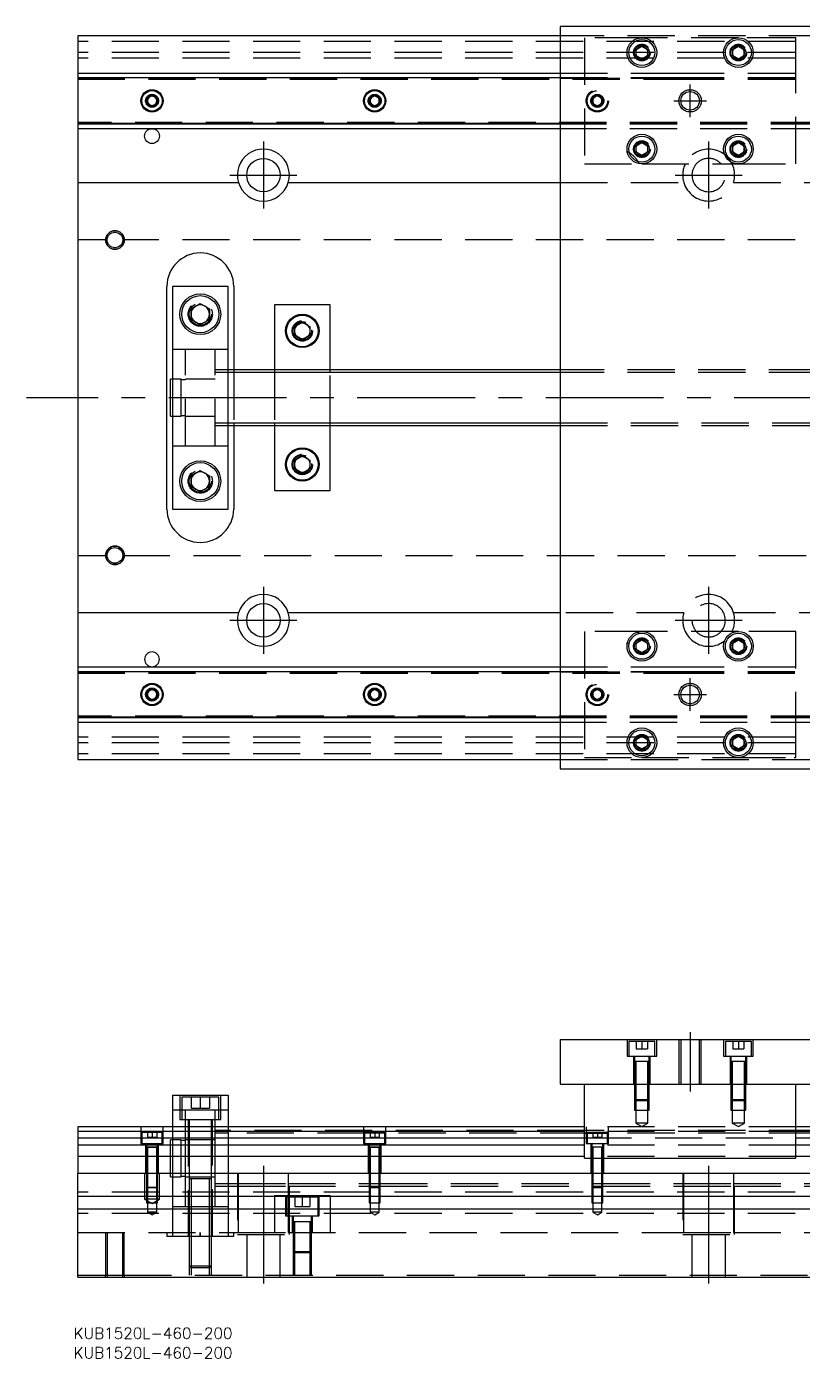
# Model space of a CAD drawing. Extents: x -14 to 711, y -259 to 102.
# Drawn here: x -13.8 to 195.2, y -258.9 to 100 of the extents above; entities that cross this region are included whole.
import ezdxf

# ---------------------------------------------------------------- set-up
doc = ezdxf.new("R2010")
doc.units = 0
doc.linetypes.add('CENTER', pattern=[50.8, 31.75, -6.35, 6.35, -6.35])
doc.linetypes.add('DASHED', pattern=[19.05, 12.7, -6.35])
doc.layers.get('0').update_dxf_attribs({"linetype": 'CONTINUOUS'})
doc.layers.add('CENTER', color=1, linetype='CENTER')
doc.styles.get("Standard").update_dxf_attribs({"font": 'txt.shx', "height": 3, "bigfont": 'bigfont.shx'})

# ---------------------------------------------------------------- blocks, each defined once
blk = doc.blocks.new('*U2')
at = {"color": 7, "linetype": 'CONTINUOUS'}
blk.add_text('KUB1520L-460-200', height=3, dxfattribs=at).set_placement((-1.13, -253.65))
blk = doc.blocks.new('*U3')
at = {"color": 7, "linetype": 'CONTINUOUS'}
blk.add_text('KUB1520L-460-200', height=3, dxfattribs=at).set_placement((-1.13, -258.91))

msp = doc.modelspace()

# ---------------------------------------------------------------- linework, layer by layer
at = {"color": 7, "linetype": 'CONTINUOUS'}
for p, q in [((130, 97.5), (0, 97.5)), ((0, 97.5), (0, 87.5)), ((330, 100), (130, 100)), ((130, 100), (130, -100)), ((150.5, 93.866026), (152, 94.73205)), ((150.5, 92.133974), (150.5, 93.866026)), ((152, 94.73205), (153.5, 93.866026)), ((153.5, 93.866026), (153.5, 92.133974)), ((176.5, 93.866026), (178, 94.73205)), ((176.5, 92.133974), (176.5, 93.866026)), ((178, 94.73205), (179.5, 93.866026)), ((179.5, 93.866026), (179.5, 92.133974)), ((152, 91.26795), (150.5, 92.133974)), ((153.5, 92.133974), (152, 91.26795)), ((178, 91.26795), (176.5, 92.133974)), ((179.5, 92.133974), (178, 91.26795)), ((0, 87.5), (130, 87.5)), ((0, 87.5), (0, 86.247728)), ((0, 86.247728), (0, 73.752272)), ((0, 86.247728), (130, 86.247728)), ((18.75, 80.721688), (20, 81.443376)), ((18.75, 79.278312), (18.75, 80.721688)), ((20, 78.556624), (18.75, 79.278312)), ((20, 81.443376), (21.25, 80.721688)), ((21.25, 79.278312), (20, 78.556624)), ((21.25, 80.721688), (21.25, 79.278312)), ((78.75, 80.721688), (80, 81.443376)), ((78.75, 79.278312), (78.75, 80.721688)), ((80, 78.556624), (78.75, 79.278312)), ((80, 81.443376), (81.25, 80.721688)), ((81.25, 79.278312), (80, 78.556624)), ((81.25, 80.721688), (81.25, 79.278312)), ((130, 73.752272), (0, 73.752272)), ((0, 73.752272), (0, 72.5)), ((130, 72.5), (0, 72.5)), ((0, 72.5), (0, 58)), ((150.5, 67.866026), (152, 68.73205)), ((152, 68.73205), (153.5, 67.866026)), ((176.5, 67.866026), (178, 68.73205)), ((178, 68.73205), (179.5, 67.866026)), ((150.5, 66.133974), (150.5, 67.866026)), ((152, 65.26795), (150.5, 66.133974)), ((153.5, 66.133974), (152, 65.26795)), ((153.5, 67.866026), (153.5, 66.133974)), ((176.5, 66.133974), (176.5, 67.866026)), ((178, 65.26795), (176.5, 66.133974)), ((179.5, 66.133974), (178, 65.26795)), ((179.5, 67.866026), (179.5, 66.133974)), ((0, 58), (43.291796, 58)), ((0, 58), (0, -58)), ((56.708204, 58), (130, 58)), ((24, -30), (24, 30)), ((25.5, 30), (25.5, -30)), ((40.5, 30), (25.5, 30)), ((40.5, -30), (40.5, 30)), ((42, 30), (42, 7.5)), ((30.5, 23.943376), (33, 25.386752)), ((33, 25.386752), (35.5, 23.943376)), ((30.5, 21.056624), (30.5, 23.943376)), ((35.5, 23.943376), (35.5, 21.056624)), ((68, 25), (53, 25)), ((53, 25), (53, 7.5)), ((68, 7.5), (68, 25)), ((33, 19.613248), (30.5, 21.056624)), ((35.5, 21.056624), (33, 19.613248)), ((58.5, 19.1547), (60.5, 20.309402)), ((58.5, 16.8453), (58.5, 19.1547)), ((60.5, 20.309402), (62.5, 19.1547)), ((62.5, 19.1547), (62.5, 16.8453)), ((60.5, 15.690598), (58.5, 16.8453)), ((62.5, 16.8453), (60.5, 15.690598)), ((130, 7.5), (40.5, 7.5)), ((25, -5), (25, 5)), ((25.5, 5), (25, 5)), ((25, -5), (25.5, -5)), ((40.5, -7.5), (130, -7.5)), ((42, -7.5), (42, -30)), ((53, -7.5), (53, -25)), ((68, -25), (68, -7.5)), ((58.5, -16.8453), (60.5, -15.690598)), ((58.5, -19.1547), (58.5, -16.8453)), ((60.5, -15.690598), (62.5, -16.8453)), ((62.5, -16.8453), (62.5, -19.1547)), ((30.5, -21.056624), (33, -19.613248)), ((30.5, -23.943376), (30.5, -21.056624)), ((33, -19.613248), (35.5, -21.056624)), ((35.5, -21.056624), (35.5, -23.943376)), ((60.5, -20.309402), (58.5, -19.1547)), ((62.5, -19.1547), (60.5, -20.309402)), ((33, -25.386752), (30.5, -23.943376)), ((35.5, -23.943376), (33, -25.386752)), ((53, -25), (68, -25)), ((25.5, -30), (40.5, -30)), ((0, -58), (0, -72.5)), ((43.291796, -58), (0, -58)), ((130, -58), (56.708204, -58)), ((150.5, -66.133974), (152, -65.26795)), ((150.5, -67.866026), (150.5, -66.133974)), ((152, -68.73205), (150.5, -67.866026)), ((152, -65.26795), (153.5, -66.133974)), ((153.5, -67.866026), (152, -68.73205)), ((153.5, -66.133974), (153.5, -67.866026)), ((176.5, -66.133974), (178, -65.26795)), ((176.5, -67.866026), (176.5, -66.133974)), ((178, -68.73205), (176.5, -67.866026)), ((178, -65.26795), (179.5, -66.133974)), ((179.5, -67.866026), (178, -68.73205)), ((179.5, -66.133974), (179.5, -67.866026)), ((0, -72.5), (130, -72.5)), ((0, -72.5), (0, -73.752272)), ((0, -73.752272), (130, -73.752272)), ((0, -73.752272), (0, -86.247728)), ((18.75, -79.278312), (20, -78.556624)), ((20, -78.556624), (21.25, -79.278312)), ((78.75, -79.278312), (80, -78.556624)), ((80, -78.556624), (81.25, -79.278312)), ((18.75, -80.721688), (18.75, -79.278312)), ((20, -81.443376), (18.75, -80.721688)), ((21.25, -80.721688), (20, -81.443376)), ((21.25, -79.278312), (21.25, -80.721688)), ((78.75, -80.721688), (78.75, -79.278312)), ((80, -81.443376), (78.75, -80.721688)), ((81.25, -80.721688), (80, -81.443376)), ((81.25, -79.278312), (81.25, -80.721688)), ((0, -86.247728), (0, -87.5)), ((130, -86.247728), (0, -86.247728)), ((130, -87.5), (0, -87.5)), ((0, -87.5), (0, -97.5)), ((150.5, -92.133974), (152, -91.26795)), ((150.5, -93.866026), (150.5, -92.133974)), ((152, -91.26795), (153.5, -92.133974)), ((153.5, -92.133974), (153.5, -93.866026)), ((176.5, -92.133974), (178, -91.26795)), ((176.5, -93.866026), (176.5, -92.133974)), ((178, -91.26795), (179.5, -92.133974)), ((179.5, -92.133974), (179.5, -93.866026)), ((152, -94.73205), (150.5, -93.866026)), ((153.5, -93.866026), (152, -94.73205)), ((178, -94.73205), (176.5, -93.866026)), ((179.5, -93.866026), (178, -94.73205)), ((0, -97.5), (130, -97.5)), ((130, -100), (330, -100)), ((130, -172.99), (130, -184.99)), ((130, -172.99), (330, -172.99)), ((130, -184.99), (330, -184.99)), ((136.5, -204.99), (136.5, -184.99)), ((193.5, -204.99), (193.5, -184.99)), ((25.5, -187.99), (25.5, -196.49)), ((25.5, -187.99), (40.5, -187.99)), ((40.5, -187.99), (40.5, -196.49)), ((0, -196.49), (0, -197.742272)), ((136.5, -196.49), (0, -196.49)), ((266.5, -196.49), (193.5, -196.49)), ((136.5, -197.742272), (0, -197.742272)), ((0, -197.742272), (0, -199.51668)), ((0, -199.51668), (136.5, -199.51668)), ((0, -199.51668), (0, -201.413076)), ((266.5, -197.742272), (193.5, -197.742272)), ((193.5, -199.51668), (266.5, -199.51668)), ((0, -201.413076), (0, -204.467372)), ((136.5, -201.413076), (0, -201.413076)), ((136.5, -204.467372), (0, -204.467372)), ((0, -204.467372), (0, -208.99)), ((21.500006, -201.99), (18.499994, -201.99)), ((19.998804, -201.99), (18.499994, -201.99)), ((21.500006, -201.99), (19.998804, -201.99)), ((266.5, -201.413076), (193.5, -201.413076)), ((266.5, -204.467372), (193.5, -204.467372)), ((136.5, -204.99), (193.5, -204.99)), ((0, -208.99), (460, -208.99)), ((0, -215.29), (0, -208.99)), ((78.5, -211.74), (78.75, -211.74)), ((81.25, -211.74), (81.5, -211.74)), ((138.5, -211.74), (138.75, -211.74)), ((141.25, -211.74), (141.5, -211.74)), ((460, -215.29), (0, -215.29)), ((0, -218.69), (0, -215.29)), ((460, -218.69), (0, -218.69)), ((0, -236.99), (0, -218.69)), ((63.000006, -222.09), (57.999994, -222.09)), ((0, -236.99), (460, -236.99))]:
    msp.add_line(p, q, dxfattribs=at)
at = {"color": 3, "linetype": 'DASHED'}
for p, q in [((218.000006, 97.5), (130, 97.5)), ((136.5, 97), (136.5, 63)), ((152, 97), (136.5, 97)), ((178, 97), (152, 97)), ((193.000006, 97), (178, 97)), ((193.5, 97), (193.000006, 97)), ((193.5, 92), (193.5, 97)), ((460, 96), (0, 96)), ((153.973226, 93.326156), (154, 93)), ((179.973226, 93.326156), (180, 93)), ((460, 93), (0, 93)), ((460, 91.5), (0, 91.5)), ((193.5, 63), (193.5, 92)), ((130, 87.5), (161.5, 87.5)), ((130, 86.247728), (161.5, 86.247728)), ((161.5, 87.5), (218.5, 87.5)), ((161.5, 86.247728), (218.5, 86.247728)), ((0, 86.1147), (130, 86.1147)), ((0, 86.1), (161.5, 86.1)), ((0, 85.8), (161.5, 85.8)), ((130, 86.1147), (161.5, 86.1147)), ((161.5, 86.1147), (218.5, 86.1147)), ((161.5, 86.1), (218.5, 86.1)), ((161.5, 86.1), (218.5, 86.1)), ((161.5, 85.8), (218.5, 85.8)), ((161.5, 85.8), (218.5, 85.8)), ((21.477374, 80.25955), (21.5, 80)), ((78.5, 80), (78.516134, 80.21941)), ((138.75, 80.721688), (140, 81.443376)), ((138.75, 79.278312), (138.75, 80.721688)), ((140, 78.556624), (138.75, 79.278312)), ((140, 81.443376), (141.25, 80.721688)), ((141.25, 79.278312), (140, 78.556624)), ((141.25, 80.721688), (141.25, 79.278312)), ((141.477374, 80.25955), (141.5, 80)), ((161.5, 74.2), (0, 74.2)), ((161.5, 73.9), (0, 73.9)), ((130, 73.8853), (0, 73.8853)), ((161.5, 73.8853), (130, 73.8853)), ((161.5, 73.752272), (130, 73.752272)), ((161.5, 72.5), (130, 72.5)), ((218.5, 74.2), (161.5, 74.2)), ((218.5, 73.9), (161.5, 73.9)), ((218.5, 73.8853), (161.5, 73.8853)), ((218.5, 73.752272), (161.5, 73.752272)), ((218.5, 72.5), (161.5, 72.5)), ((153.973226, 67.326156), (154, 67)), ((179.973226, 67.326156), (180, 67)), ((136.5, 63), (152, 63)), ((152, 63), (178, 63)), ((178, 63), (193.5, 63)), ((130, 58), (163.291796, 58)), ((176.708204, 58), (283.291796, 58)), ((7.9, 42.5), (0, 42.5)), ((460, 42.5), (12.1, 42.5)), ((30, 22.5), (30.020026, 22.846056)), ((62.983582, 18.286038), (63, 18)), ((29, 13), (25.5, 13)), ((29, -13), (29, 13)), ((37, 13), (29, 13)), ((37, -13), (37, 13)), ((40.5, 13), (37, 13)), ((40.5, 7.5), (37, 7.5)), ((42, 7.5), (42, 6.75)), ((53, 7.5), (53, 6.75)), ((68, 6.75), (68, 7.5)), ((218, 7.5), (130, 7.5)), ((27.85, 5), (25.5, 5)), ((27.85, -5), (27.85, 5)), ((29, 4.8), (27.85, 4.8)), ((37, 5), (29, 5)), ((40.5, 6.75), (37, 6.75)), ((42, 6.75), (42, -6.75)), ((53, 6.75), (53, -6.75)), ((68, -6.75), (68, 6.75)), ((218, 6.75), (130, 6.75)), ((25.5, -5), (27.85, -5)), ((27.85, -4.8), (29, -4.8)), ((29, -5), (37, -5)), ((37, -6.75), (40.5, -6.75)), ((42, -6.75), (42, -7.5)), ((53, -6.75), (53, -7.5)), ((68, -7.5), (68, -6.75)), ((130, -6.75), (218, -6.75)), ((37, -7.5), (40.5, -7.5)), ((130, -7.5), (218, -7.5)), ((25.5, -13), (29, -13)), ((29, -13), (37, -13)), ((37, -13), (40.5, -13)), ((62.983582, -17.713962), (63, -18)), ((30, -22.5), (30.020026, -22.153944)), ((0, -42.5), (7.9, -42.5)), ((12.1, -42.5), (460, -42.5)), ((163.291796, -58), (130, -58)), ((283.291796, -58), (176.708204, -58)), ((136.5, -63), (136.5, -97)), ((152, -63), (136.5, -63)), ((178, -63), (152, -63)), ((193.5, -63), (178, -63)), ((193.5, -92), (193.5, -63)), ((153.973226, -66.673844), (154, -67)), ((176, -67), (176.023172, -66.69644)), ((0, -73.8853), (130, -73.8853)), ((0, -73.9), (161.5, -73.9)), ((0, -74.2), (161.5, -74.2)), ((130, -72.5), (161.5, -72.5)), ((130, -73.752272), (161.5, -73.752272)), ((130, -73.8853), (161.5, -73.8853)), ((161.5, -72.5), (218.5, -72.5)), ((161.5, -73.752272), (218.5, -73.752272)), ((161.5, -73.8853), (218.5, -73.8853)), ((161.5, -73.9), (218.5, -73.9)), ((161.5, -74.2), (218.5, -74.2)), ((138.75, -79.278312), (140, -78.556624)), ((140, -78.556624), (141.25, -79.278312)), ((18.5, -80), (18.516134, -79.78059)), ((81.477374, -79.74045), (81.5, -80)), ((138.75, -80.721688), (138.75, -79.278312)), ((140, -81.443376), (138.75, -80.721688)), ((141.25, -80.721688), (140, -81.443376)), ((141.25, -79.278312), (141.25, -80.721688)), ((141.477374, -79.74045), (141.5, -80)), ((161.5, -85.8), (0, -85.8)), ((161.5, -86.1), (0, -86.1)), ((130, -86.1147), (0, -86.1147)), ((161.5, -86.1147), (130, -86.1147)), ((218.5, -85.8), (161.5, -85.8)), ((218.5, -85.8), (161.5, -85.8)), ((218.5, -86.1), (161.5, -86.1)), ((218.5, -86.1), (161.5, -86.1)), ((218.5, -86.1147), (161.5, -86.1147)), ((161.5, -86.247728), (130, -86.247728)), ((161.5, -87.5), (130, -87.5)), ((218.5, -86.247728), (161.5, -86.247728)), ((218.5, -87.5), (161.5, -87.5)), ((460, -91.5), (0, -91.5)), ((460, -93), (0, -93)), ((150, -93), (150.030168, -92.653934)), ((179.973226, -92.673844), (180, -93)), ((193.5, -97), (193.5, -92)), ((460, -96), (0, -96)), ((130, -97.5), (218.000006, -97.5)), ((136.5, -97), (152, -97)), ((152, -97), (178, -97)), ((178, -97), (193.000006, -97)), ((193.000006, -97), (193.5, -97)), ((148, -172.99), (148, -177.49)), ((155.5, -173.49), (148.5, -173.49)), ((148.5, -173.49), (148.5, -177.49)), ((150.5, -173.49), (150.5, -175.49)), ((150.5, -175.49), (152, -175.49)), ((152, -173.49), (152, -175.49)), ((152, -175.49), (153.5, -175.49)), ((153.5, -173.49), (153.5, -175.49)), ((155.5, -177.49), (155.5, -173.49)), ((156, -177.49), (156, -172.99)), ((162.000006, -172.99), (162.000006, -184.99)), ((162.5, -172.99), (162.5, -184.99)), ((167.5, -184.99), (167.5, -172.99)), ((167.999994, -184.99), (167.999994, -172.99)), ((174, -172.99), (174, -177.49)), ((181.5, -173.49), (174.5, -173.49)), ((174.5, -173.49), (174.5, -177.49)), ((176.5, -173.49), (176.5, -175.49)), ((176.5, -175.49), (178, -175.49)), ((178, -173.49), (178, -175.49)), ((178, -175.49), (179.5, -175.49)), ((179.5, -173.49), (179.5, -175.49)), ((181.5, -177.49), (181.5, -173.49)), ((182, -177.49), (182, -172.99)), ((148, -177.49), (156, -177.49)), ((149.75, -177.49), (149.75, -184.99)), ((154.000006, -178.89), (149.999994, -178.89)), ((150, -177.49), (150, -178.89)), ((150, -178.885), (150, -178.89)), ((150.216708, -178.89), (150, -178.89)), ((150, -178.89), (150, -184.99)), ((150, -178.89), (150, -178.895)), ((150.35, -178.89), (150.35, -184.99)), ((153.65, -184.99), (153.65, -178.89)), ((154, -178.89), (153.783332, -178.89)), ((154, -178.89), (154, -177.49)), ((154, -178.89), (154, -178.885)), ((154, -184.99), (154, -178.89)), ((154, -178.895), (154, -178.89)), ((154.25, -184.99), (154.25, -177.49)), ((174, -177.49), (182, -177.49)), ((175.75, -177.49), (175.75, -184.99)), ((180.000006, -178.89), (175.999994, -178.89)), ((176, -177.49), (176, -178.89)), ((176, -178.885), (176, -178.89)), ((176.216708, -178.89), (176, -178.89)), ((176, -178.89), (176, -184.99)), ((176, -178.89), (176, -178.895)), ((176.35, -178.89), (176.35, -184.99)), ((179.65, -184.99), (179.65, -178.89)), ((180, -178.89), (179.783332, -178.89)), ((180, -178.89), (180, -177.49)), ((180, -178.89), (180, -178.885)), ((180, -184.99), (180, -178.89)), ((180, -178.895), (180, -178.89)), ((180.25, -184.99), (180.25, -177.49)), ((150, -184.99), (150, -189.14)), ((150.000006, -184.99), (150.000006, -189.140006)), ((150.35, -184.99), (150.35, -189.49)), ((153.65, -189.49), (153.65, -184.99)), ((153.999994, -189.140006), (153.999994, -184.99)), ((154, -189.14), (154, -184.99)), ((176, -184.99), (176, -189.14)), ((176.000006, -184.99), (176.000006, -189.140006)), ((176.35, -184.99), (176.35, -189.49)), ((179.65, -189.49), (179.65, -184.99)), ((179.999994, -189.140006), (179.999994, -184.99)), ((180, -189.14), (180, -184.99)), ((27.5, -187.99), (27.5, -194.49)), ((38, -188.49), (28, -188.49)), ((28, -188.49), (28, -194.49)), ((30.5, -188.49), (30.5, -191.49)), ((33, -188.49), (33, -191.49)), ((35.5, -188.49), (35.5, -191.49)), ((38, -194.49), (38, -188.49)), ((38.5, -194.49), (38.5, -187.99)), ((150, -189.14), (154, -189.14)), ((150, -189.14), (150.35, -189.49)), ((150.000006, -189.140006), (150.000006, -191.99)), ((153.65, -189.49), (150.35, -189.49)), ((150.35, -189.49), (150.35, -191.99)), ((153.65, -189.49), (154, -189.14)), ((153.65, -191.99), (153.65, -189.49)), ((153.999994, -191.99), (153.999994, -189.140006)), ((176, -189.14), (180, -189.14)), ((176, -189.14), (176.35, -189.49)), ((176.000006, -189.140006), (176.000006, -191.99)), ((179.65, -189.49), (176.35, -189.49)), ((176.35, -189.49), (176.35, -191.99)), ((179.65, -189.49), (180, -189.14)), ((179.65, -191.99), (179.65, -189.49)), ((179.999994, -191.99), (179.999994, -189.140006)), ((29, -191.99), (25.5, -191.99)), ((29, -194.49), (29, -191.99)), ((37, -191.99), (29, -191.99)), ((30.5, -191.49), (33, -191.49)), ((33, -191.49), (35.5, -191.49)), ((37, -194.49), (37, -191.99)), ((40.5, -191.99), (37, -191.99)), ((150.000006, -191.99), (153.999994, -191.99)), ((150.35, -191.99), (150.35, -195.49)), ((153.65, -195.49), (153.65, -191.99)), ((176.000006, -191.99), (179.999994, -191.99)), ((176.35, -191.99), (176.35, -195.49)), ((179.65, -195.49), (179.65, -191.99)), ((17, -196.49), (17, -200.99)), ((23, -200.99), (23, -196.49)), ((25.5, -196.49), (25.5, -208.99)), ((27.5, -194.49), (38.5, -194.49)), ((29, -196.49), (29, -194.49)), ((29, -204.99), (29, -196.49)), ((29.75, -194.49), (29.75, -225.99)), ((30, -194.49), (30, -196.49)), ((30, -196.49), (30, -208.99)), ((36, -196.49), (36, -194.49)), ((36, -208.99), (36, -196.49)), ((36.25, -225.99), (36.25, -194.49)), ((37, -196.49), (37, -194.49)), ((37, -204.99), (37, -196.49)), ((40.5, -196.49), (40.5, -208.99)), ((77, -196.49), (77, -200.99)), ((83, -200.99), (83, -196.49)), ((193.5, -196.49), (136.5, -196.49)), ((137, -196.49), (137, -200.99)), ((143, -200.99), (143, -196.49)), ((153.65, -195.49), (150.35, -195.49)), ((150.35, -195.49), (152, -196.442628)), ((152, -196.442628), (153.65, -195.49)), ((179.65, -195.49), (176.35, -195.49)), ((176.35, -195.49), (178, -196.442628)), ((178, -196.442628), (179.65, -195.49)), ((22.75, -197.99), (17.25, -197.99)), ((17.25, -197.99), (17.25, -200.99)), ((18.75, -197.99), (18.75, -199.29)), ((18.75, -199.29), (20, -199.29)), ((20, -197.99), (20, -199.29)), ((20, -199.29), (21.25, -199.29)), ((21.25, -197.99), (21.25, -199.29)), ((22.75, -200.99), (22.75, -197.99)), ((25, -204.99), (25, -199.99)), ((25.5, -199.99), (25, -199.99)), ((27.85, -199.99), (25.5, -199.99)), ((27.85, -204.99), (27.85, -199.99)), ((29, -200.19), (27.85, -200.19)), ((30, -199.99), (29, -199.99)), ((36, -199.99), (30, -199.99)), ((37, -199.99), (36, -199.99)), ((40.5, -197.49), (37, -197.49)), ((40.5, -198.24), (37, -198.24)), ((136.5, -197.49), (40.5, -197.49)), ((77.25, -198.24), (40.5, -198.24)), ((82.75, -197.99), (77.25, -197.99)), ((77.25, -197.99), (77.25, -200.99)), ((82.75, -198.24), (77.25, -198.24)), ((78.75, -197.99), (78.75, -199.29)), ((78.75, -199.29), (80, -199.29)), ((80, -197.99), (80, -199.29)), ((80, -199.29), (81.25, -199.29)), ((81.25, -197.99), (81.25, -199.29)), ((82.75, -200.99), (82.75, -197.99)), ((137.25, -198.24), (82.75, -198.24)), ((218, -197.49), (136.5, -197.49)), ((193.5, -197.742272), (136.5, -197.742272)), ((218, -198.24), (136.5, -198.24)), ((136.5, -198.24), (142.75, -198.24)), ((136.5, -199.51668), (193.5, -199.51668)), ((142.75, -197.99), (137.25, -197.99)), ((137.25, -197.99), (137.25, -200.99)), ((142.75, -198.24), (137.25, -198.24)), ((138.75, -197.99), (138.75, -199.29)), ((138.75, -199.29), (140, -199.29)), ((140, -197.99), (140, -199.29)), ((140, -199.29), (141.25, -199.29)), ((141.25, -197.99), (141.25, -199.29)), ((142.75, -200.99), (142.75, -197.99)), ((17, -200.99), (23, -200.99)), ((18.25, -200.99), (18.25, -208.99)), ((21.500006, -201.99), (18.499994, -201.99)), ((18.5, -200.99), (18.5, -201.99)), ((18.5, -201.985), (18.5, -201.99)), ((18.5, -201.99), (18.62467, -201.99)), ((18.624678, -201.99), (18.5, -201.99)), ((18.5, -201.99), (18.5, -201.995)), ((18.5, -201.99), (18.5, -208.99)), ((18.62467, -201.99), (21.375392, -201.99)), ((19.998804, -201.99), (18.624678, -201.99)), ((18.75, -201.99), (18.75, -208.99)), ((21.37533, -201.99), (19.998804, -201.99)), ((21.25, -208.99), (21.25, -201.99)), ((21.5, -201.99), (21.37533, -201.99)), ((21.375392, -201.99), (21.5, -201.99)), ((21.5, -201.99), (21.5, -200.99)), ((21.5, -201.99), (21.5, -201.985)), ((21.5, -201.995), (21.5, -201.99)), ((21.5, -208.99), (21.5, -201.99)), ((21.75, -208.99), (21.75, -200.99)), ((77, -200.99), (83, -200.99)), ((78.25, -200.99), (78.25, -208.99)), ((81.500006, -201.99), (78.499994, -201.99)), ((79.998804, -201.99), (78.499994, -201.99)), ((78.5, -200.99), (78.5, -201.99)), ((78.5, -201.985), (78.5, -201.99)), ((78.5, -201.99), (78.62467, -201.99)), ((78.624678, -201.99), (78.5, -201.99)), ((78.5, -201.99), (78.5, -208.99)), ((78.5, -201.99), (78.5, -201.995)), ((78.62467, -201.99), (81.375392, -201.99)), ((79.998804, -201.99), (78.624678, -201.99)), ((78.75, -201.99), (78.75, -208.99)), ((81.500006, -201.99), (79.998804, -201.99)), ((81.37533, -201.99), (79.998804, -201.99)), ((81.25, -208.99), (81.25, -201.99)), ((81.5, -201.99), (81.37533, -201.99)), ((81.375392, -201.99), (81.5, -201.99)), ((81.5, -201.99), (81.5, -200.99)), ((81.5, -201.99), (81.5, -201.985)), ((81.5, -208.99), (81.5, -201.99)), ((81.5, -201.995), (81.5, -201.99)), ((81.75, -208.99), (81.75, -200.99)), ((193.5, -201.413076), (136.5, -201.413076)), ((193.5, -204.467372), (136.5, -204.467372)), ((137, -200.99), (143, -200.99)), ((138.25, -200.99), (138.25, -208.99)), ((138.5, -200.99), (138.5, -201.99)), ((138.5, -201.985), (138.5, -201.99)), ((138.624678, -201.99), (138.5, -201.99)), ((138.5, -201.99), (138.5, -208.99)), ((138.5, -201.99), (138.5, -201.995)), ((139.998804, -201.99), (138.624678, -201.99)), ((138.75, -201.99), (138.75, -208.99)), ((141.37533, -201.99), (139.998804, -201.99)), ((141.25, -208.99), (141.25, -201.99)), ((141.5, -201.99), (141.37533, -201.99)), ((141.5, -201.99), (141.5, -200.99)), ((141.5, -201.99), (141.5, -201.985)), ((141.5, -208.99), (141.5, -201.99)), ((141.5, -201.995), (141.5, -201.99)), ((141.75, -208.99), (141.75, -200.99)), ((25, -208.99), (25, -204.99)), ((27.85, -208.99), (27.85, -204.99)), ((29, -208.99), (29, -204.99)), ((37, -208.99), (37, -204.99)), ((18, -208.99), (18, -215.99)), ((18.5, -208.99), (18.5, -212.74)), ((18.500006, -208.99), (18.500002, -212.74)), ((18.75, -208.99), (18.75, -212.99)), ((21.25, -212.99), (21.25, -208.99)), ((21.499998, -212.74), (21.499994, -208.99)), ((21.5, -212.74), (21.5, -208.99)), ((22, -215.99), (22, -208.99)), ((25, -209.99), (25, -208.99)), ((25, -209.99), (25.5, -209.99)), ((25.5, -208.99), (25.5, -215.29)), ((25.5, -209.99), (27.85, -209.99)), ((27.85, -209.99), (27.85, -208.99)), ((27.85, -209.79), (29, -209.79)), ((29, -215.29), (29, -208.99)), ((29, -209.99), (30, -209.99)), ((36.000006, -210.49), (29.999994, -210.49)), ((30, -208.99), (30, -210.49)), ((30, -209.99), (36, -209.99)), ((30, -210.485), (30, -210.49)), ((30.349602, -210.49), (30, -210.49)), ((30, -210.49), (30, -215.29)), ((30, -210.49), (30, -210.495)), ((35.65035, -210.49), (30.349602, -210.49)), ((30.5, -210.49), (30.5, -215.29)), ((35.5, -215.29), (35.5, -210.49)), ((36, -210.49), (35.65035, -210.49)), ((36, -210.49), (36, -208.99)), ((36, -209.99), (37, -209.99)), ((36, -210.49), (36, -210.485)), ((36, -215.29), (36, -210.49)), ((36, -210.495), (36, -210.49)), ((37, -215.29), (37, -208.99)), ((37, -211.74), (40.5, -211.74)), ((40.5, -208.99), (40.5, -215.29)), ((40.5, -211.74), (43.291796, -211.74)), ((43, -208.99), (43, -225.49)), ((43.291796, -215.29), (43.291796, -208.99)), ((43.291796, -211.74), (56.708204, -211.74)), ((56.708204, -208.99), (56.708204, -215.29)), ((56.708204, -211.74), (78.5, -211.74)), ((57, -225.49), (57, -208.99)), ((78.5, -208.99), (78.5, -212.74)), ((78.500006, -208.99), (78.500006, -212.740006)), ((78.75, -208.99), (78.75, -212.99)), ((78.75, -211.74), (81.25, -211.74)), ((81.25, -212.99), (81.25, -208.99)), ((81.499994, -212.740006), (81.499994, -208.99)), ((81.5, -212.74), (81.5, -208.99)), ((81.5, -211.74), (138.5, -211.74)), ((138.5, -208.99), (138.5, -212.74)), ((138.500006, -208.99), (138.500006, -212.740006)), ((138.75, -208.99), (138.75, -212.99)), ((138.75, -211.74), (141.25, -211.74)), ((141.25, -212.99), (141.25, -208.99)), ((141.499994, -212.740006), (141.499994, -208.99)), ((141.5, -212.74), (141.5, -208.99)), ((141.5, -211.74), (163.291796, -211.74)), ((163, -208.99), (163, -225.49)), ((163.291796, -215.29), (163.291796, -208.99)), ((163.291796, -211.74), (176.708204, -211.74)), ((176.708204, -208.99), (176.708204, -215.29)), ((176.708204, -211.74), (198, -211.74)), ((177, -225.49), (177, -208.99)), ((460, -214.14), (0, -214.14)), ((18.5, -212.74), (21.5, -212.74)), ((18.5, -212.74), (18.75, -212.99)), ((18.500002, -212.74), (18.500006, -215.29)), ((18.500006, -215.29), (18.500006, -216.99)), ((21.25, -212.99), (18.75, -212.99)), ((18.75, -212.99), (18.75, -216.99)), ((21.25, -212.99), (21.5, -212.74)), ((21.25, -216.99), (21.25, -212.99)), ((21.499994, -215.29), (21.499998, -212.74)), ((21.499994, -216.99), (21.499994, -215.29)), ((25.5, -215.29), (25.5, -218.69)), ((29, -217.99), (29, -215.29)), ((30, -215.29), (30, -218.69)), ((30.5, -215.29), (30.5, -218.69)), ((35.5, -218.69), (35.5, -215.29)), ((36, -218.69), (36, -215.29)), ((37, -212.49), (40.5, -212.49)), ((37, -217.99), (37, -215.29)), ((40.5, -212.49), (43.291796, -212.49)), ((40.5, -215.29), (40.5, -218.69)), ((43.291796, -212.49), (56.708204, -212.49)), ((43.291796, -218.69), (43.291796, -215.29)), ((53, -214.99), (56.708204, -214.99)), ((53, -214.99), (53, -215.29)), ((53, -215.29), (53, -218.69)), ((56, -214.99), (56, -220.49)), ((56.708204, -212.49), (78.5, -212.49)), ((56.708204, -214.99), (68, -214.99)), ((56.708204, -215.29), (56.708204, -218.69)), ((65, -220.49), (65, -214.99)), ((68, -214.99), (68, -215.29)), ((68, -215.29), (68, -218.69)), ((78.5, -212.49), (78.75, -212.49)), ((78.5, -212.74), (81.5, -212.74)), ((78.5, -212.74), (78.75, -212.99)), ((78.500006, -212.740006), (78.500006, -215.29)), ((78.500006, -215.29), (78.500006, -216.99)), ((78.75, -212.49), (81.25, -212.49)), ((81.25, -212.99), (78.75, -212.99)), ((78.75, -212.99), (78.75, -216.99)), ((81.25, -212.49), (81.5, -212.49)), ((81.25, -212.99), (81.5, -212.74)), ((81.25, -216.99), (81.25, -212.99)), ((81.499994, -215.29), (81.499994, -212.740006)), ((81.499994, -216.99), (81.499994, -215.29)), ((81.5, -212.49), (138.5, -212.49)), ((138.5, -212.49), (138.75, -212.49)), ((138.5, -212.74), (141.5, -212.74)), ((138.5, -212.74), (138.75, -212.99)), ((138.500006, -212.740006), (138.500006, -215.29)), ((138.500006, -215.29), (138.500006, -216.99)), ((138.75, -212.49), (141.25, -212.49)), ((141.25, -212.99), (138.75, -212.99)), ((138.75, -212.99), (138.75, -216.99)), ((141.25, -212.49), (141.5, -212.49)), ((141.25, -212.99), (141.5, -212.74)), ((141.25, -216.99), (141.25, -212.99)), ((141.499994, -215.29), (141.499994, -212.740006)), ((141.499994, -216.99), (141.499994, -215.29)), ((141.5, -212.49), (163.291796, -212.49)), ((163.291796, -212.49), (176.708204, -212.49)), ((163.291796, -218.69), (163.291796, -215.29)), ((176.708204, -212.49), (198, -212.49)), ((176.708204, -215.29), (176.708204, -218.69)), ((22, -215.99), (18, -215.99)), ((18, -215.99), (20, -217.1447)), ((18.500006, -216.99), (21.499994, -216.99)), ((18.75, -216.99), (18.75, -219.49)), ((20, -217.1447), (22, -215.99)), ((21.25, -219.49), (21.25, -216.99)), ((25.5, -217.99), (29, -217.99)), ((25.5, -218.69), (25.5, -225.99)), ((29, -217.99), (30, -217.99)), ((30, -217.99), (30.5, -217.99)), ((30, -218.69), (30, -225.99)), ((30.5, -217.99), (35.5, -217.99)), ((30.5, -218.69), (30.5, -225.99)), ((35.5, -217.99), (36, -217.99)), ((35.5, -225.99), (35.5, -218.69)), ((36, -217.99), (37, -217.99)), ((36, -225.99), (36, -218.69)), ((37, -217.99), (40.5, -217.99)), ((40.5, -218.69), (40.5, -225.99)), ((43.291796, -224.99), (43.291796, -218.69)), ((53, -218.69), (53, -224.99)), ((56.708204, -215.49), (56.25, -215.49)), ((56.25, -215.49), (56.25, -218.69)), ((56.25, -218.69), (56.25, -220.49)), ((64.75, -215.49), (56.708204, -215.49)), ((56.708204, -218.69), (56.708204, -224.99)), ((58.5, -215.49), (58.5, -217.99)), ((58.5, -217.99), (60.5, -217.99)), ((60.5, -215.49), (60.5, -217.99)), ((60.5, -217.99), (62.5, -217.99)), ((62.5, -215.49), (62.5, -217.99)), ((64.75, -218.69), (64.75, -215.49)), ((64.75, -220.49), (64.75, -218.69)), ((68, -218.69), (68, -224.99)), ((78.500006, -216.99), (81.499994, -216.99)), ((78.75, -216.99), (78.75, -219.49)), ((81.25, -219.49), (81.25, -216.99)), ((138.500006, -216.99), (141.499994, -216.99)), ((138.75, -216.99), (138.75, -219.49)), ((141.25, -219.49), (141.25, -216.99)), ((163.291796, -224.99), (163.291796, -218.69)), ((176.708204, -218.69), (176.708204, -224.99)), ((460, -219.84), (0, -219.84)), ((21.25, -219.49), (18.75, -219.49)), ((18.75, -219.49), (20, -220.211688)), ((20, -220.211688), (21.25, -219.49)), ((56, -220.49), (65, -220.49)), ((57.75, -220.49), (57.75, -224.99)), ((63.000006, -222.09), (57.999994, -222.09)), ((58, -220.49), (58, -222.095)), ((58, -222.085), (58, -224.99)), ((58, -222.09), (58.257448, -222.09)), ((58.257468, -222.09), (58, -222.09)), ((62.742552, -222.09), (58.257468, -222.09)), ((58.4, -222.09), (58.4, -224.99)), ((62.6, -224.99), (62.6, -222.09)), ((63, -222.09), (62.742552, -222.09)), ((62.742602, -222.09), (63, -222.09)), ((63, -222.095), (63, -220.49)), ((63, -224.99), (63, -222.085)), ((63.25, -224.99), (63.25, -220.49)), ((81.25, -219.49), (78.75, -219.49)), ((78.75, -219.49), (80, -220.211688)), ((80, -220.211688), (81.25, -219.49)), ((141.25, -219.49), (138.75, -219.49)), ((138.75, -219.49), (140, -220.211688)), ((140, -220.211688), (141.25, -219.49)), ((0, -224.99), (43.291796, -224.99)), ((7.500006, -224.99), (7.500006, -236.49)), ((7.9, -224.99), (7.9, -236.49)), ((12.1, -236.49), (12.1, -224.99)), ((12.499994, -236.49), (12.499994, -224.99)), ((24, -224.99), (24, -225.99)), ((24, -225.99), (33, -225.99)), ((30, -225.99), (30, -233.99)), ((30.000006, -225.99), (30.000006, -233.990006)), ((30.5, -225.99), (30.5, -234.49)), ((33, -224.99), (33, -225.99)), ((33, -225.99), (33, -224.99)), ((33, -225.99), (42, -225.99)), ((35.5, -234.49), (35.5, -225.99)), ((35.999994, -233.990006), (35.999994, -225.99)), ((36, -233.99), (36, -225.99)), ((42, -225.99), (42, -224.99)), ((43, -225.49), (57, -225.49)), ((43.291796, -224.99), (56.708204, -224.99)), ((45.5, -225.49), (45.5, -236.99)), ((54.5, -236.99), (54.5, -225.49)), ((56.708204, -224.99), (163.291796, -224.99)), ((58, -224.99), (58, -230.09)), ((58.000006, -224.99), (58.000006, -230.090006)), ((58.4, -224.99), (58.4, -230.49)), ((62.6, -230.49), (62.6, -224.99)), ((62.999994, -230.090006), (62.999994, -224.99)), ((63, -230.09), (63, -224.99)), ((163, -225.49), (177, -225.49)), ((163.291796, -224.99), (176.708204, -224.99)), ((165.5, -225.49), (165.5, -236.99)), ((174.5, -236.99), (174.5, -225.49)), ((176.708204, -224.99), (283.291796, -224.99)), ((58, -230.09), (63, -230.09)), ((58, -230.09), (58.4, -230.49)), ((58.000006, -230.090006), (58.000006, -236.49)), ((62.6, -230.49), (58.4, -230.49)), ((58.4, -230.49), (58.4, -236.49)), ((62.6, -230.49), (63, -230.09)), ((62.6, -236.49), (62.6, -230.49)), ((62.999994, -236.49), (62.999994, -230.090006)), ((0, -236.49), (7.500006, -236.49)), ((7.9, -236.49), (7.500006, -236.49)), ((7.500006, -236.99), (7.500006, -236.49)), ((7.500006, -236.49), (7.9, -236.49)), ((7.9, -236.49), (12.1, -236.49)), ((7.9, -236.49), (7.9, -236.99)), ((12.499994, -236.49), (12.1, -236.49)), ((12.1, -236.99), (12.1, -236.49)), ((12.1, -236.49), (12.499994, -236.49)), ((12.499994, -236.49), (12.499994, -236.99)), ((12.499994, -236.49), (460, -236.49)), ((30, -233.99), (36, -233.99)), ((30, -233.99), (30.5, -234.49)), ((30.000006, -233.990006), (30.000006, -236.49)), ((35.5, -234.49), (30.5, -234.49)), ((30.5, -234.49), (30.5, -236.49)), ((35.5, -234.49), (36, -233.99)), ((35.5, -236.49), (35.5, -234.49)), ((35.999994, -236.49), (35.999994, -233.990006))]:
    msp.add_line(p, q, dxfattribs=at)
at = {"color": 3, "linetype": 'CONTINUOUS'}
for p, q in [((130, 6.75), (40.5, 6.75)), ((40.5, -6.75), (130, -6.75))]:
    msp.add_line(p, q, dxfattribs=at)
at = {"color": 7, "linetype": 'CONTINUOUS'}
for centre, radius in [((152, 93), 4), ((178, 93), 4), ((152, 93), 3.5), ((178, 93), 3.5), ((20, 80), 3), ((20, 80), 2.75), ((80, 80), 3), ((80, 80), 2.75), ((165, 80), 2.5), ((20, 70.5), 2), ((152, 67), 4), ((152, 67), 3.5), ((178, 67), 4), ((178, 67), 3.5), ((50, 60), 4.5), ((10, 42.5), 2.1), ((33, 22.5), 5.5), ((33, 22.5), 5), ((60.5, 18), 4.5), ((60.5, 18), 4.25), ((60.5, -18), 4.5), ((60.5, -18), 4.25), ((33, -22.5), 5.5), ((33, -22.5), 5), ((10, -42.5), 2.5), ((10, -42.5), 2.1), ((50, -60), 4.5), ((152, -67), 4), ((152, -67), 3.5), ((178, -67), 4), ((178, -67), 3.5), ((20, -80), 3), ((20, -80), 2.75), ((80, -80), 3), ((80, -80), 2.75), ((165, -80), 2.5), ((152, -93), 4), ((152, -93), 3.5), ((178, -93), 4), ((178, -93), 3.5)]:
    msp.add_circle(centre, radius, dxfattribs=at)
at = {"color": 3, "linetype": 'DASHED'}
for centre, radius in [((152, 93), 2.25), ((152, 93), 2), ((178, 93), 2.25), ((178, 93), 2), ((140, 80), 3), ((140, 80), 2.75), ((20, 80), 1.75), ((20, 80), 1.5), ((80, 80), 1.75), ((80, 80), 1.5), ((140, 80), 1.75), ((140, 80), 1.5), ((152, 67), 2.25), ((152, 67), 2), ((178, 67), 2.25), ((178, 67), 2), ((33, 22.5), 3.25), ((33, 22.5), 3), ((60.5, 18), 2.75), ((60.5, 18), 2.5), ((60.5, -18), 2.75), ((60.5, -18), 2.5), ((33, -22.5), 3.25), ((33, -22.5), 3), ((152, -67), 2.25), ((152, -67), 2), ((178, -67), 2.25), ((178, -67), 2), ((20, -80), 1.75), ((20, -80), 1.5), ((80, -80), 1.75), ((80, -80), 1.5), ((140, -80), 3), ((140, -80), 2.75), ((140, -80), 1.75), ((140, -80), 1.5), ((152, -93), 2.25), ((152, -93), 2), ((178, -93), 2.25), ((178, -93), 2)]:
    msp.add_circle(centre, radius, dxfattribs=at)
at = {"color": 3, "linetype": 'CONTINUOUS'}
for centre, radius in [((165, 80), 3), ((10, 42.5), 2.5), ((165, -80), 3)]:
    msp.add_circle(centre, radius, dxfattribs=at)
at = {"color": 7, "linetype": 'CONTINUOUS'}
for centre, radius, start, end in [((152, 93), 1.65, 155.380023, 180), ((152, 93), 1.65, 144.619977, 155.380023), ((152, 93), 1.65, 95.380023, 144.619977), ((152, 93), 1.65, 84.619977, 95.380023), ((152, 93), 1.65, 35.380023, 84.619977), ((152, 93), 1.65, 24.619977, 35.380023), ((152, 93), 1.65, 335.380023, 24.619977), ((178, 93), 1.65, 155.380023, 180), ((178, 93), 1.65, 144.619977, 155.380023), ((178, 93), 1.65, 95.380023, 144.619977), ((178, 93), 1.65, 84.619977, 95.380023), ((178, 93), 1.65, 35.380023, 84.619977), ((178, 93), 1.65, 24.619977, 35.380023), ((178, 93), 1.65, 335.380023, 24.619977), ((152, 93), 1.65, 180, 204.619977), ((152, 93), 1.65, 204.619977, 215.380023), ((152, 93), 1.65, 215.380023, 264.619977), ((152, 93), 1.65, 264.619977, 275.380023), ((152, 93), 1.65, 275.380023, 324.619977), ((152, 93), 1.65, 324.619977, 335.380023), ((178, 93), 1.65, 180, 204.619977), ((178, 93), 1.65, 204.619977, 215.380023), ((178, 93), 1.65, 215.380023, 264.619977), ((178, 93), 1.65, 264.619977, 275.380023), ((178, 93), 1.65, 275.380023, 324.619977), ((178, 93), 1.65, 324.619977, 335.380023), ((20, 80), 1.25, 120, 180), ((20, 80), 1.25, 180, 240), ((20, 80), 1.25, 60, 120), ((20, 80), 1.25, 0, 60), ((20, 80), 1.25, 300, 0), ((80, 80), 1.25, 120, 180), ((80, 80), 1.25, 180, 240), ((80, 80), 1.25, 60, 120), ((80, 80), 1.25, 0, 60), ((80, 80), 1.25, 300, 0), ((140, 80), 1.25, 300, 180), ((140, 80), 1.25, 180, 240), ((20, 80), 1.25, 240, 300), ((80, 80), 1.25, 240, 300), ((140, 80), 1.25, 240, 300), ((152, 67), 1.65, 95.380023, 144.619977), ((152, 67), 1.65, 84.619977, 95.380023), ((152, 67), 1.65, 35.380023, 84.619977), ((178, 67), 1.65, 95.380023, 144.619977), ((178, 67), 1.65, 84.619977, 95.380023), ((178, 67), 1.65, 35.380023, 84.619977), ((50, 60), 7, 343.39845, 196.60155), ((152, 67), 1.65, 155.380023, 180), ((152, 67), 1.65, 180, 204.619977), ((152, 67), 1.65, 144.619977, 155.380023), ((152, 67), 1.65, 204.619977, 215.380023), ((152, 67), 1.65, 215.380023, 264.619977), ((152, 67), 1.65, 264.619977, 275.380023), ((152, 67), 1.65, 275.380023, 324.619977), ((152, 67), 1.65, 24.619977, 35.380023), ((152, 67), 1.65, 324.619977, 335.380023), ((152, 67), 1.65, 335.380023, 24.619977), ((178, 67), 1.65, 155.380023, 180), ((178, 67), 1.65, 180, 204.619977), ((178, 67), 1.65, 144.619977, 155.380023), ((178, 67), 1.65, 204.619977, 215.380023), ((178, 67), 1.65, 215.380023, 264.619977), ((178, 67), 1.65, 264.619977, 275.380023), ((178, 67), 1.65, 275.380023, 324.619977), ((178, 67), 1.65, 24.619977, 35.380023), ((178, 67), 1.65, 324.619977, 335.380023), ((178, 67), 1.65, 335.380023, 24.619977), ((50, 60), 7, 196.60155, 343.39845), ((33, 30), 9, 90, 180), ((33, 30), 9, 0, 90), ((33, 22.5), 2.5, 120, 180), ((33, 22.5), 2.5, 180, 240), ((33, 22.5), 2.5, 60, 120), ((33, 22.5), 2.5, 0, 60), ((33, 22.5), 2.5, 300, 0), ((33, 22.5), 2.5, 240, 300), ((60.5, 18), 2.1, 162.24721, 180), ((60.5, 18), 2.1, 180, 197.75279), ((60.5, 18), 2.1, 137.75279, 162.24721), ((60.5, 18), 2.1, 102.24721, 137.75279), ((60.5, 18), 2.1, 77.75279, 102.24721), ((60.5, 18), 2.1, 42.24721, 77.75279), ((60.5, 18), 2.1, 17.75279, 42.24721), ((60.5, 18), 2.1, 342.24721, 17.75279), ((60.5, 18), 2.1, 197.75279, 222.24721), ((60.5, 18), 2.1, 222.24721, 257.75279), ((60.5, 18), 2.1, 257.75279, 282.24721), ((60.5, 18), 2.1, 282.24721, 317.75279), ((60.5, 18), 2.1, 317.75279, 342.24721), ((60.5, -18), 2.1, 162.24721, 180), ((60.5, -18), 2.1, 137.75279, 162.24721), ((60.5, -18), 2.1, 102.24721, 137.75279), ((60.5, -18), 2.1, 77.75279, 102.24721), ((60.5, -18), 2.1, 42.24721, 77.75279), ((60.5, -18), 2.1, 17.75279, 42.24721), ((60.5, -18), 2.1, 342.24721, 17.75279), ((33, -22.5), 2.5, 120, 180), ((33, -22.5), 2.5, 60, 120), ((33, -22.5), 2.5, 0, 60), ((60.5, -18), 2.1, 180, 197.75279), ((60.5, -18), 2.1, 197.75279, 222.24721), ((60.5, -18), 2.1, 222.24721, 257.75279), ((60.5, -18), 2.1, 257.75279, 282.24721), ((60.5, -18), 2.1, 282.24721, 317.75279), ((60.5, -18), 2.1, 317.75279, 342.24721), ((33, -22.5), 2.5, 180, 240), ((33, -22.5), 2.5, 240, 300), ((33, -22.5), 2.5, 300, 0), ((33, -30), 9, 180, 270), ((33, -30), 9, 270, 0), ((50, -60), 7, 16.60155, 163.39845), ((50, -60), 7, 163.39845, 16.60155), ((152, -67), 1.65, 155.380023, 180), ((152, -67), 1.65, 180, 204.619977), ((152, -67), 1.65, 144.619977, 155.380023), ((152, -67), 1.65, 204.619977, 215.380023), ((152, -67), 1.65, 95.380023, 144.619977), ((152, -67), 1.65, 215.380023, 264.619977), ((152, -67), 1.65, 84.619977, 95.380023), ((152, -67), 1.65, 35.380023, 84.619977), ((152, -67), 1.65, 275.380023, 324.619977), ((152, -67), 1.65, 24.619977, 35.380023), ((152, -67), 1.65, 324.619977, 335.380023), ((152, -67), 1.65, 335.380023, 24.619977), ((178, -67), 1.65, 155.380023, 180), ((178, -67), 1.65, 180, 204.619977), ((178, -67), 1.65, 144.619977, 155.380023), ((178, -67), 1.65, 204.619977, 215.380023), ((178, -67), 1.65, 95.380023, 144.619977), ((178, -67), 1.65, 215.380023, 264.619977), ((178, -67), 1.65, 84.619977, 95.380023), ((178, -67), 1.65, 35.380023, 84.619977), ((178, -67), 1.65, 275.380023, 324.619977), ((178, -67), 1.65, 24.619977, 35.380023), ((178, -67), 1.65, 324.619977, 335.380023), ((178, -67), 1.65, 335.380023, 24.619977), ((20, -70.5), 2, 90, 270), ((20, -70.5), 2, 270, 90), ((152, -67), 1.65, 264.619977, 275.380023), ((178, -67), 1.65, 264.619977, 275.380023), ((20, -80), 1.25, 120, 180), ((20, -80), 1.25, 60, 120), ((20, -80), 1.25, 0, 60), ((80, -80), 1.25, 120, 180), ((80, -80), 1.25, 60, 120), ((80, -80), 1.25, 0, 60), ((140, -80), 1.25, 120, 180), ((140, -80), 1.25, 180, 60), ((140, -80), 1.25, 60, 120), ((20, -80), 1.25, 180, 240), ((20, -80), 1.25, 240, 300), ((20, -80), 1.25, 300, 0), ((80, -80), 1.25, 180, 240), ((80, -80), 1.25, 240, 300), ((80, -80), 1.25, 300, 0), ((152, -93), 1.65, 155.380023, 180), ((152, -93), 1.65, 180, 204.619977), ((152, -93), 1.65, 144.619977, 155.380023), ((152, -93), 1.65, 95.380023, 144.619977), ((152, -93), 1.65, 84.619977, 95.380023), ((152, -93), 1.65, 35.380023, 84.619977), ((152, -93), 1.65, 24.619977, 35.380023), ((152, -93), 1.65, 335.380023, 24.619977), ((178, -93), 1.65, 155.380023, 180), ((178, -93), 1.65, 180, 204.619977), ((178, -93), 1.65, 144.619977, 155.380023), ((178, -93), 1.65, 95.380023, 144.619977), ((178, -93), 1.65, 84.619977, 95.380023), ((178, -93), 1.65, 35.380023, 84.619977), ((178, -93), 1.65, 24.619977, 35.380023), ((178, -93), 1.65, 335.380023, 24.619977), ((152, -93), 1.65, 204.619977, 215.380023), ((152, -93), 1.65, 215.380023, 264.619977), ((152, -93), 1.65, 264.619977, 275.380023), ((152, -93), 1.65, 275.380023, 324.619977), ((152, -93), 1.65, 324.619977, 335.380023), ((178, -93), 1.65, 204.619977, 215.380023), ((178, -93), 1.65, 215.380023, 264.619977), ((178, -93), 1.65, 264.619977, 275.380023), ((178, -93), 1.65, 275.380023, 324.619977), ((178, -93), 1.65, 324.619977, 335.380023)]:
    msp.add_arc(centre, radius, start, end, dxfattribs=at)
at = {"color": 3, "linetype": 'DASHED'}
for centre, radius, start, end in [((145, 60), 7, 58.524055, 64.053499), ((145, 60), 7, 31.475945, 58.524055), ((170, 60), 7, 25.37693353, 154.623066), ((145, 60), 7, 25.946501, 31.475945), ((170, 60), 7, 154.623066, 196.60155), ((170, 60), 4.5, 180, 41.810315), ((170, 60), 4.5, 138.189685, 180), ((170, 60), 4.5, 41.810315, 138.189685), ((170, 60), 7, 343.39845, 25.946501), ((170, 60), 7, 196.60155, 343.39845), ((170, -60), 7, 16.60155, 163.39845), ((170, -60), 4.5, 318.189685, 180), ((170, -60), 7, 163.39845, 205.376934), ((170, -60), 4.5, 180, 221.810315), ((170, -60), 7, 334.053499, 16.60155), ((145, -60), 7, 328.524055, 334.053499), ((170, -60), 7, 205.376934, 334.62306647), ((170, -60), 4.5, 221.810315, 318.189685), ((145, -60), 7, 295.946501, 301.475945)]:
    msp.add_arc(centre, radius, start, end, dxfattribs=at)
at = {"color": 3, "linetype": 'CONTINUOUS'}
for centre, start, end in [((10, 42.5), 0, 180), ((10, 42.5), 180, 0), ((10, -42.5), 0, 180), ((10, -42.5), 180, 0)]:
    msp.add_arc(centre, 2.5, start, end, dxfattribs=at)
at = {"layer": 'CENTER', "color": 1, "linetype": 'CENTER'}
for p, q in [((165, 75.6), (165, 84.4)), ((160.6, 80), (169.4, 80)), ((50, 69), (50, 51)), ((170, 69), (170, 51)), ((41, 60), (59, 60)), ((161, 60), (179, 60)), ((513.445, 0), (-13.795, 0)), ((50, -51), (50, -69)), ((170, -51), (170, -69)), ((41, -60), (59, -60)), ((161, -60), (179, -60)), ((165, -84.4), (165, -75.6)), ((160.6, -80), (169.4, -80)), ((165, -170.99), (165, -186.99)), ((50, -206.99), (50, -238.99)), ((170, -206.99), (170, -238.99))]:
    msp.add_line(p, q, dxfattribs=at)

# ---------------------------------------------------------------- block references
at = {"color": 7, "linetype": 'CONTINUOUS'}
for name in ['*U2', '*U3']:
    msp.add_blockref(name, (0, 0), dxfattribs=at)

doc.saveas('drawing.dxf')
